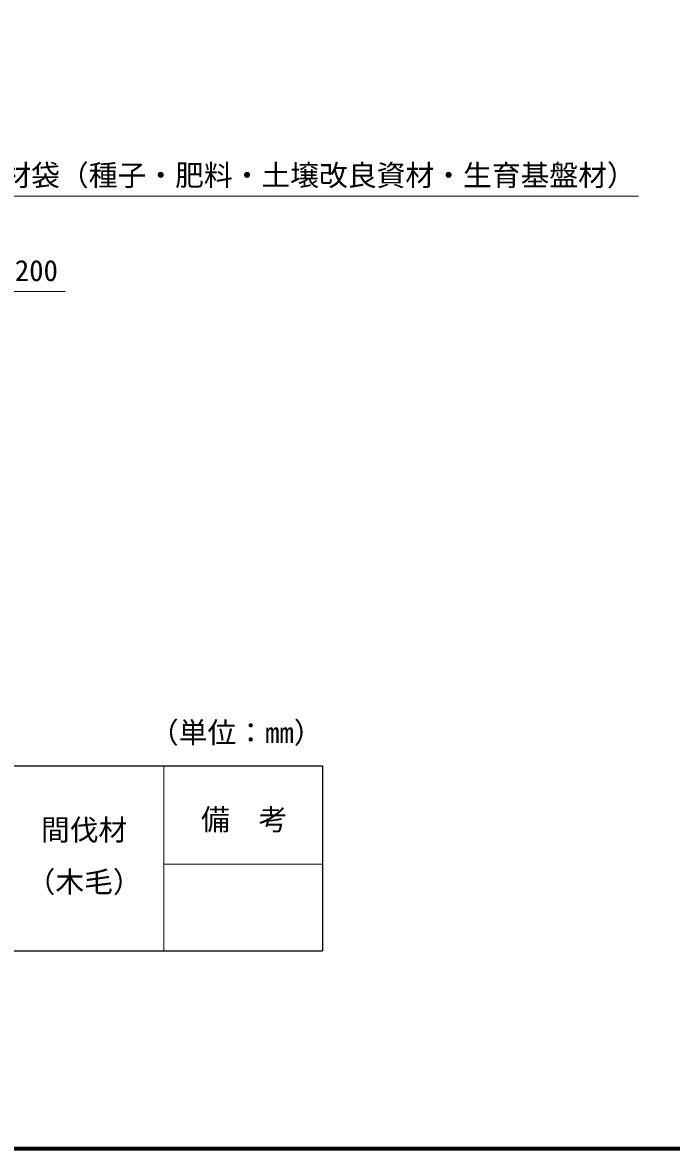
# Model space of a CAD drawing. Units: millimetres, scale not verified. Extents: x 200 to 8200, y 200 to 5825.
# Drawn here: x 2770 to 4348, y 200 to 2940 of the extents above; entities that cross this region are included whole.
import ezdxf
from ezdxf.enums import TextEntityAlignment as Align

# ---------------------------------------------------------------- set-up
doc = ezdxf.new("R2010")
doc.units = ezdxf.units.MM
doc.header["$LTSCALE"] = 20
for name, color, linetype, lineweight in [('C-MTR-FRAM', 5, 'Continuous', 25), ('C-MTR-LINE', 5, 'Continuous', 13), ('C-STR-HTXT', 1, 'Continuous', 13), ('C-TTL', 2, 'Continuous', 70)]:
    doc.layers.add(name, color=color, linetype=linetype, lineweight=lineweight)
doc.layers.add('C-MTR-TXT', color=5, linetype='Continuous')
doc.styles.add('ＭＳ ゴシック', font='')
doc.styles.get('ＭＳ ゴシック').set_extended_font_data('MS Gothic')

msp = doc.modelspace()

# ---------------------------------------------------------------- linework, layer by layer
at = {"layer": 'C-MTR-FRAM'}
for p, q in [((923.38, 1130.98), (3500.04, 1130.98)), ((3500.04, 1130.98), (3500.04, 680.98)), ((923.38, 680.98), (3500.04, 680.98))]:
    msp.add_line(p, q, dxfattribs=at)
at = {"layer": 'C-MTR-LINE'}
for p, q in [((3113.94, 1130.98), (3113.94, 680.98)), ((3113.94, 891.94), (3500.04, 891.94))]:
    msp.add_line(p, q, dxfattribs=at)
at = {"layer": 'C-STR-HTXT'}
for p, q in [((2511.26, 2517.15), (4268.18, 2517.15)), ((2208.9, 2285.22), (2873.9, 2285.22))]:
    msp.add_line(p, q, dxfattribs=at)
at = {"layer": 'C-TTL'}
msp.add_lwpolyline([(200, 200), (8200, 200), (8200, 5740), (200, 5740)], close=True, dxfattribs=at)

# ---------------------------------------------------------------- texts
at = {"layer": 'C-MTR-TXT', "style": 'ＭＳ ゴシック'}
for s, p in [('（単位：mm）', (3080.04, 1170.98)), ('備\u3000考', (3204.34, 959.47))]:
    msp.add_text(s, height=51.32, dxfattribs=at).set_placement(p, align=Align.BOTTOM_LEFT)
for s, p in [('間伐材', (2920.04, 934.29)), ('（木毛）', (2920.04, 807.57))]:
    msp.add_text(s, height=51.32, dxfattribs=at).set_placement(p, align=Align.BOTTOM_CENTER)
at = {"layer": 'C-STR-HTXT', "color": 7, "style": 'ＭＳ ゴシック'}
for s, p in [('植生基材袋（種子・肥料・土壌改良資材・生育基盤材）', (2511.26, 2527.15)), ('アンカー φ9 L＝200', (2208.9, 2295.22))]:
    msp.add_text(s, height=51.32, dxfattribs=at).set_placement(p, align=Align.BOTTOM_LEFT)

doc.saveas('drawing.dxf')
